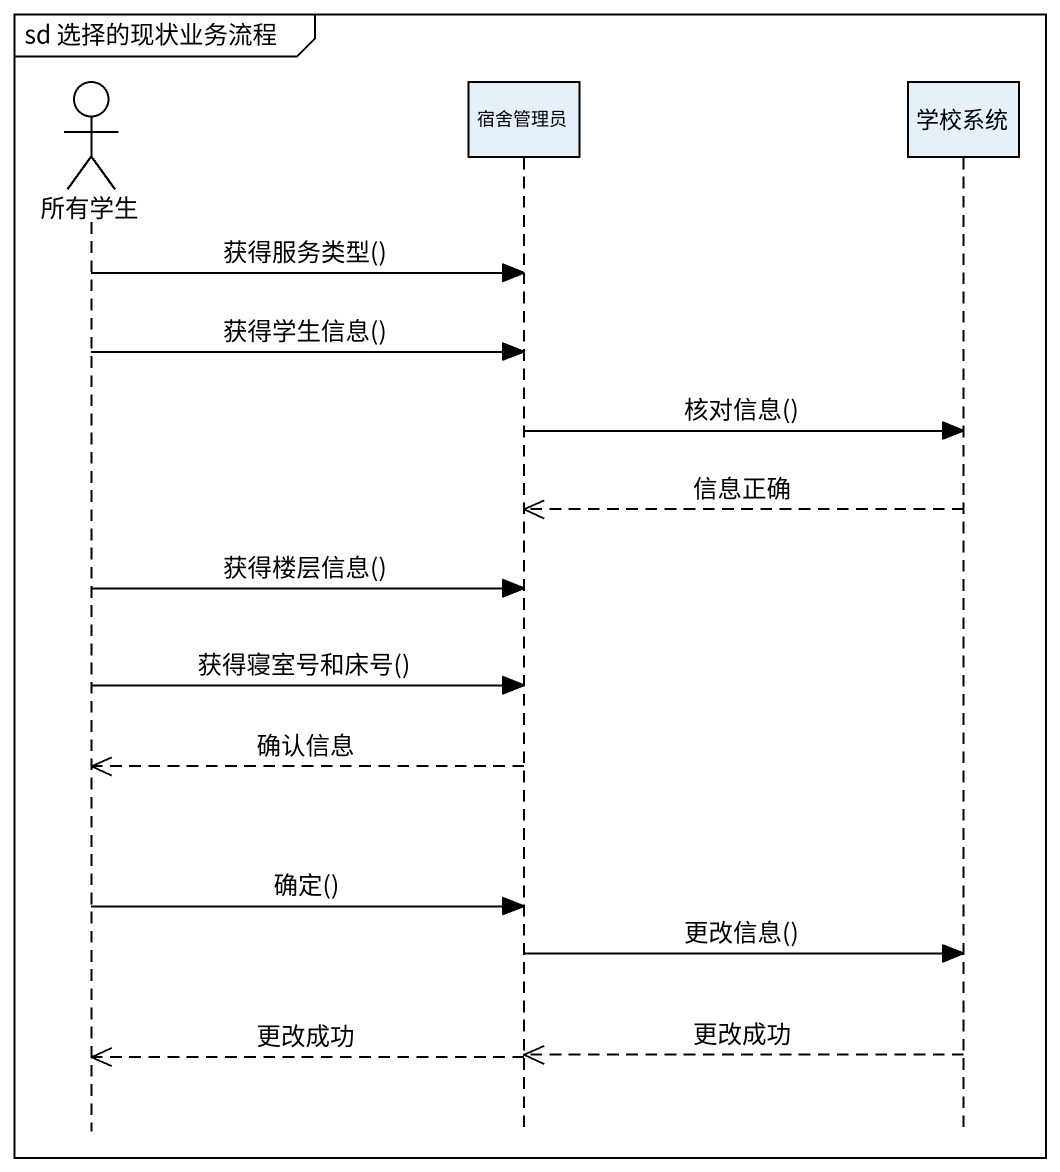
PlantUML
@startuml
mainframe sd 选择的现状业务流程
hide footbox
actor 所有学生
participant 宿舍管理员
participant 学校系统

所有学生 -> 宿舍管理员 : 获得服务类型()
所有学生 -> 宿舍管理员 : 获得学生信息()
宿舍管理员 -> 学校系统 : 核对信息()
学校系统 -->> 宿舍管理员 : 信息正确
所有学生 -> 宿舍管理员 : 获得楼层信息()
所有学生 -> 宿舍管理员 : 获得寝室号和床号()
宿舍管理员 -->> 所有学生 : 确认信息
所有学生 -> 宿舍管理员 : 确定()
宿舍管理员 -> 学校系统 : 更改信息()
学校系统 -->> 宿舍管理员 : 更改成功
宿舍管理员 -->> 所有学生 : 更改成功
@enduml
